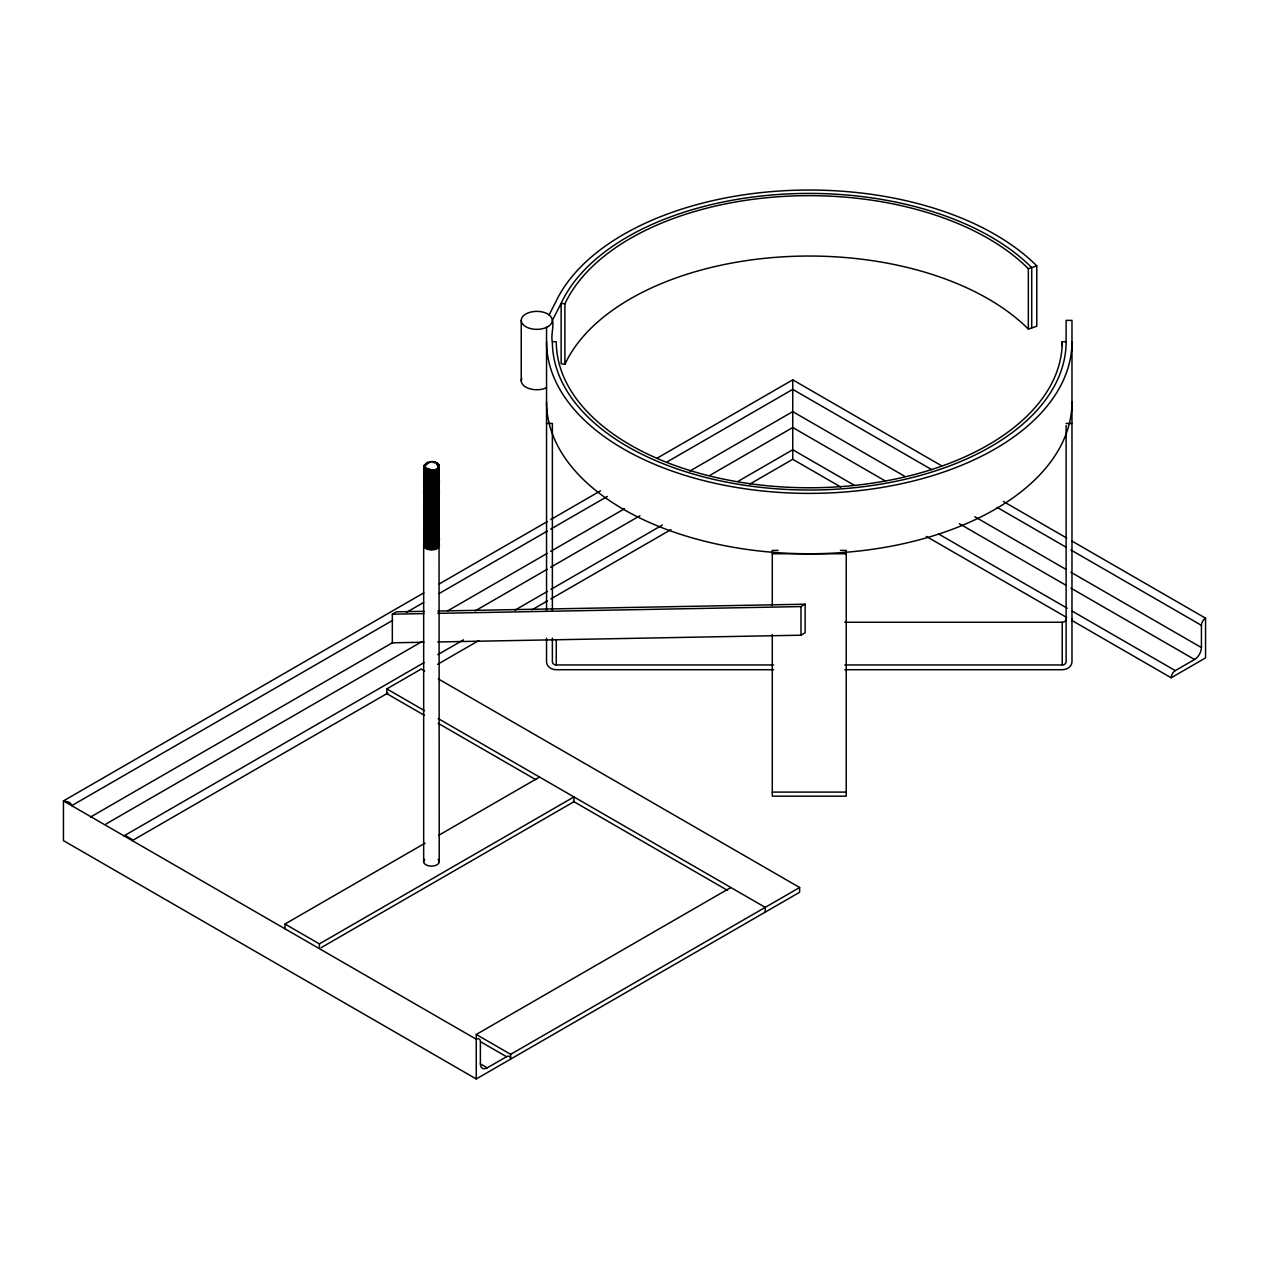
<?xml version="1.0" encoding="UTF-8"?>
<svg xmlns="http://www.w3.org/2000/svg" width="1269" height="1269" viewBox="0 0 1269 1269"><rect width="100%" height="100%" fill="white"/><g stroke="black" fill="none" stroke-linecap="round" stroke-linejoin="round"><path stroke-width="1.5" d="M424.956 469.657L423.941 469.007L424.718 467.817L423.672 468.309C425.924 475.05 437.71 473.86 438.043 467.738L439.042 467.404C440.153 460.187 426.178 459.552 424.703 465.993L426.733 468.769L431.523 469.942L431.523 549.398L436.742 548.494L439.042 546.653C441.009 544.639 435.743 542.164 438.281 541.673L439.312 542.418L438.043 544.004C435.299 550.492 421.467 546.669 424.734 540.895C426.511 546.114 436.044 545.765 438.043 540.832L439.042 540.483C441.104 538.421 435.775 535.835 438.281 535.312L439.312 536.057L438.265 536.565M431.46 461.646L425.654 464.026L423.672 466.913L428.145 470.672L435.426 470.228L431.523 469.942M423.672 471.671L424.718 469.403L423.672 469.895L424.972 471.529L423.957 472.591C426.733 477.049 433.744 476.827 437.377 473.543L439.042 471.973L438.043 471.322C435.457 475.732 426.558 476.161 424.734 470.973C422.767 473.464 432.856 475.352 435.426 473.416L434.902 471.989L439.042 468.991L438.265 467.055M439.042 478.318L437.377 479.904C434.87 484.044 423.275 481.776 424.734 478.921C426.511 484.139 436.044 483.79 438.043 478.873L439.042 478.524L438.043 477.667C435.457 482.093 426.558 482.506 424.734 477.334L423.672 477.842C424.544 485.075 439.439 482.188 438.265 478.175M438.265 470.228L439.312 470.72L438.043 472.512C436.044 477.445 426.511 477.794 424.734 472.576L423.957 474.368L426.733 476.414L425.987 477.731C429.081 480.951 439.978 478.175 438.265 474.987C436.933 480.396 427.986 480.919 424.972 476.7L423.957 477.35L424.734 478.397L427.605 480.031L433.538 480.317L437.044 478.952L436.298 477.636L439.042 475.352L438.265 473.4M431.523 479.159L435.426 478.175C433.554 475.574 440.343 475.938 439.312 472.306L438.265 471.814M431.523 477.556C436.996 476.906 424.1 478.683 423.957 474.178L424.972 473.115L423.672 471.481M438.265 482.934L439.042 484.885L437.377 486.265C432.126 490.072 420.293 488.486 435.426 487.708L434.902 486.297L439.042 483.092L438.043 482.046L439.312 480.253L438.265 479.761M439.312 478.667L439.042 480.11C436.346 484.314 427.13 486.582 424.734 480.507L423.672 481.205L426.733 484.361L425.987 485.678L431.523 487.09L439.312 483.632L438.027 481.855M431.523 485.504C436.964 485.028 422.799 486.471 423.672 481.014M431.523 483.917C437.028 483.235 424.005 485.075 423.957 480.523L424.972 479.476L423.672 477.842M438.265 489.295L439.312 489.786L438.281 492.42L434.902 494.244L427.605 494.529L435.426 494.069L439.312 491.579L438.265 490.881M439.312 483.426L438.043 485.218C436.044 490.151 426.511 490.5 424.734 485.281L423.957 488.676L429.779 491.674L429.493 493.165L435.426 492.483L439.312 489.786M431.523 491.864L433.538 491.436L429.493 491.563C430.159 488.724 423.909 489.215 423.957 485.297L424.972 484.25L423.672 482.601L424.734 482.109L423.941 483.299L424.956 483.949M431.523 490.278L437.044 488.692L436.298 487.169L439.042 484.679L438.043 484.028C435.457 488.438 426.558 488.866 424.734 483.695L423.672 484.187L424.972 485.837L423.957 486.884C426.368 492.435 439.407 489.993 438.265 486.122C436.52 493.467 422.498 490.929 424.972 484.25M438.043 494.751C438.106 501.239 424.592 500.636 424.734 496.401C426.558 501.572 435.457 501.16 438.043 496.734L439.042 497.385L437.377 498.971C432.126 502.794 420.293 501.192 435.426 500.43L434.902 499.003L439.042 495.798L438.043 495.148L439.026 491.737L438.027 491.389M431.523 499.812C436.996 499.161 425.686 500.478 424.734 497.464L425.654 496.274L423.672 493.72L425.654 491.896L423.957 490.262L424.734 488.454M431.523 498.225L433.538 497.781L427.605 497.511L431.523 498.114L437.044 496.623L439.042 492.816C440.851 490.262 435.981 488.819 438.043 486.804L439.312 485.028L438.265 484.52M423.672 490.548L426.733 493.895L425.987 495.211L431.523 496.623L435.426 495.656L434.902 494.244L439.042 491.04L438.043 490.389C435.457 494.799 426.558 495.227 424.734 490.04C423.323 493.149 434.109 494.561 437.044 491.864L439.042 489.644L438.265 487.708C437.044 493.165 427.241 493.784 424.972 489.009M431.523 507.648C422.133 506.521 437.091 509.615 438.043 504.285L439.312 502.492L438.265 502.001L433.284 504.253L429.779 504.396L423.672 501.874L424.734 501.176C421.863 506.315 433.839 507.077 437.044 504.57L439.042 502.35L438.265 500.414C436.488 506.696 426.923 505.601 423.957 501.382L424.972 496.956L423.672 495.307L424.956 493.879M431.523 506.157L433.538 505.728L429.493 505.871L429.779 504.396L427.605 503.872L428.145 502.445L423.957 499.796L424.734 497.987C426.511 503.206 436.044 502.857 438.043 497.94L439.312 496.147L438.265 495.656M423.672 500.081L429.779 502.81L429.493 504.285L433.538 504.142L437.044 502.794L436.298 501.461L439.312 497.734L438.027 496.163M423.957 498.003L425.654 499.447L424.734 500.652C427.732 504.856 439.582 502.397 438.265 498.828C436.933 504.221 427.986 504.745 424.972 500.525L423.672 496.909M431.523 513.993C422.133 512.882 437.091 515.96 438.043 510.646L439.312 508.853L438.265 508.361L433.284 510.614L429.779 510.741L423.672 508.219L424.734 507.521L423.672 509.805L425.987 512.898C425.845 516.895 438.82 516.832 439.312 510.439L437.377 510.09L439.312 513.818L438.265 514.326L439.312 516.991L438.265 517.498M424.972 508.076L425.654 509.377L424.734 510.186L425.987 511.106L433.284 512.2L438.281 509.694L437.377 508.504L439.312 505.681L438.265 505.189C439.534 510.598 427.51 513.945 423.957 507.743L423.672 506.442L425.654 504.221L423.672 501.667M439.042 510.297L438.043 509.456C435.457 513.866 426.558 514.294 424.734 509.107C421.641 509.789 430.223 514.484 429.779 511.137C426.4 509.567 428.589 510.884 431.523 510.82M439.042 503.952L438.043 503.095C435.457 507.505 426.558 507.933 424.734 502.762L423.672 503.254L424.972 504.903L423.957 505.95C426.955 509.932 433.141 510.106 437.044 507.552L436.298 506.236L438.281 504.935L437.377 503.73L439.042 502.35L438.043 501.112L439.312 499.32M424.956 509.773L423.941 510.122L423.957 512.502L424.972 512.85L423.957 513.897L426.733 516.134L425.987 517.466L431.523 518.878L438.281 516.245L439.042 514.865L438.043 513.818L439.312 512.026L438.265 511.534C439.534 516.959 427.51 520.29 423.957 514.088L424.734 511.772L423.672 509.615M425.987 514.278L431.523 517.292L436.298 515.769L438.043 513.818M423.672 508.028L425.654 510.566L424.734 511.772L429.779 513.929L429.493 515.404L431.523 515.595M424.956 522.082L423.941 521.432L424.718 520.242L423.672 520.734L426.733 522.495L425.987 523.811L429.493 524.938L435.426 524.256L439.042 519.83L439.026 517.149L438.027 516.816M438.281 516.245L437.377 514.865L439.312 515.214L438.043 517.006L439.042 519.64L437.044 522.051C429.794 524.24 421.53 523.796 435.426 522.669C433.554 520.068 440.343 520.417 439.312 516.8L437.377 516.451L439.026 518.942L438.027 519.592M424.972 514.833L423.957 515.484L424.972 517.609L423.957 518.656C427.494 523.351 435.87 522.955 439.042 518.053M431.523 520.353C422.133 519.227 437.091 522.32 438.043 517.006M424.956 515.737L423.941 515.087L424.718 513.897L423.672 514.373L425.654 516.927L423.672 519.148L424.972 520.782L423.957 521.845L425.987 524.018C427.843 525.271 429.398 525.985 429.493 528.11C432.888 529.252 437.424 527.254 437.044 525.223L439.042 523.018L438.043 522.162C435.457 526.572 426.558 527 424.734 521.829C422.545 522.654 427.907 524.113 423.672 525.509L425.654 528.047L424.734 529.252L431.523 531.584L435.426 530.616L434.902 529.205L439.042 526.191L439.312 524.747L437.377 524.398L433.284 526.508L427.605 526.302L425.987 525.398L426.733 524.081L423.672 520.734M423.672 525.509L431.523 529.998L438.281 527.174L437.377 525.985L439.312 523.161L438.265 522.654L437.377 523.193L439.026 525.303L438.027 525.953M431.523 528.412L437.044 526.619M431.523 526.825L433.538 526.397L427.605 526.112M423.672 530.268L425.654 532.821L424.734 534.011L426.733 535.201L425.987 536.533C430.191 538.786 436.33 538.199 439.042 533.932L438.043 532.885L439.312 531.092L437.377 530.743C434.839 534.757 423.37 532.996 424.734 529.776L423.672 532.06C428.192 535.09 435.933 536.216 439.042 530.759L438.043 529.712L439.312 527.92L437.377 527.571L439.026 529.871L438.265 531.79M431.523 529.998C435.679 530.156 436.695 528.427 437.377 525.985L439.312 526.334L438.043 528.126C436.044 533.059 426.511 533.392 424.734 528.174L423.672 528.681L425.654 531.219L424.734 532.425L426.733 533.614L425.987 534.931L431.523 536.359L435.426 535.375L434.902 533.963M431.523 534.757L433.538 534.328L427.605 534.059L424.734 531.029C422.276 529.871 426.733 528.792 423.957 528.396L424.734 526.587L423.941 527.793L424.956 528.443M423.957 529.792C426.971 533.821 433.015 533.837 437.044 531.394L436.298 530.061L439.042 527.587L438.043 526.54L439.312 528.126L438.265 528.618M438.027 532.71L439.026 533.043L439.042 535.724L434.902 538.738L435.426 540.15C429.001 543.1 426.987 539.341 423.672 536.819L424.956 535.201L425.654 536.39L424.734 537.184C428.589 540.657 434.95 539.611 438.281 536.914C437.075 542.085 429.239 542.609 425.654 539.563L423.672 533.44L424.734 532.948L423.672 535.232L431.523 537.834L438.281 535.312L439.312 532.694L437.377 532.33C437.472 536.216 430.746 537.263 426.733 535.201M431.063 549.334L434.902 548.271L439.042 545.258L439.312 543.814L437.377 543.465C434.125 546.527 427.78 546.812 424.972 543.037L423.672 541.387M438.281 504.935C437.282 510.566 427.986 511.169 424.972 506.886L423.957 504.364L424.972 503.317M431.523 522.051C435.108 523.811 436.79 515.658 438.043 518.989C435.426 523.225 427.954 523.605 424.972 519.592L423.957 517.07L424.972 516.023M438.265 519.084L439.312 518.593L438.265 517.895C439.597 522.32 428.89 527.254 424.972 521.178M439.312 527.92C438.931 534.757 429.208 537.723 424.972 532.314L424.734 530.965M439.042 540.293L438.281 541.673L438.265 538.151L439.312 537.453L438.265 536.961C439.534 542.371 427.51 545.718 423.957 539.515L424.734 537.184M438.027 471.925L439.026 471.275L437.377 469.181L438.281 468.578L439.312 469.133L438.043 470.926C435.156 475.431 426.781 475.653 423.957 470.989L424.972 470.339M439.042 470.577L439.312 469.133M431.523 482.22C426.543 482.886 428.478 479.016 423.672 478.032L424.718 475.764L423.672 476.24L424.972 477.89C427.954 481.887 435.426 481.506 438.043 477.271L439.312 475.494M439.042 478.524L439.026 475.843L437.377 473.543M424.734 485.281L423.672 485.773C422.831 489.279 429.588 488.533 427.605 491.151L431.523 491.753L437.044 490.278L439.312 488.391L437.377 485.059L439.042 483.283C441.104 481.221 435.775 478.635 438.281 478.112L439.042 476.732L438.043 475.685M431.523 493.451C436.774 493.704 436.139 491.293 438.043 488.406L439.312 486.614M439.312 491.373L439.042 492.816M424.972 495.37C427.241 500.129 437.044 499.526 438.265 494.053L439.312 494.561L437.377 497.385L439.026 499.875L438.027 500.525M438.043 510.646C436.155 515.531 426.479 515.96 424.734 510.709L423.672 511.407L424.972 513.247C430.841 523.574 446.926 503.825 433.538 515.468C431.698 510.249 436.79 510.36 438.043 505.871L439.312 504.094L437.377 503.73M439.312 505.681L437.044 509.345C437.456 510.725 434.252 511.217 435.426 513.342M437.377 510.09L439.042 508.71L438.265 506.775L437.377 507.314L439.026 509.408L438.027 510.059M437.377 516.451L439.042 515.071L438.249 511.264L439.312 510.439M437.044 522.051L436.298 520.528L439.312 519.973L437.377 522.796M439.042 521.416L439.312 519.973M438.265 525.445L439.312 524.938L437.377 521.607L438.281 521.02L439.312 521.559L438.043 523.351C435.537 524.906 441.073 526.54 438.027 527.539M439.312 536.057L437.377 532.726L439.042 530.95L438.265 529.014L437.377 529.554L439.026 531.648L438.027 532.314M424.734 537.39L431.523 541.117L436.298 539.595L439.312 535.867M439.312 537.453C438.265 543.291 430.365 543.449 425.987 541.498L423.672 538.215M435.108 549.065C433.966 546.241 438.995 545.765 438.043 542.418L439.312 540.626L438.265 540.134L433.284 542.386L429.493 542.418L429.779 540.943L424.734 538.786L423.672 535.042L424.734 534.535L425.654 536.39M439.312 542.228L439.042 543.671M438.027 543.83L439.026 544.163L439.042 546.653L438.043 545.607M439.312 466.04L439.042 467.404M424.703 465.993L423.957 467.817L425.987 469.99L433.538 470.973L427.605 470.498L423.672 468.499L423.941 467.214L431.063 469.895M437.044 471.005L429.493 472.496L423.672 470.085L424.956 468.467M438.043 469.34L439.042 470.387L436.298 472.861L437.044 474.194L433.538 475.542L425.987 474.558L423.672 473.274L424.718 470.989M438.043 472.512L439.042 475.352L437.044 477.556C431.381 480.951 425.274 477.715 423.672 474.86L424.956 473.226M427.605 480.237L428.145 478.619L423.672 476.446L424.718 474.178L423.672 474.86M424.956 478.001L423.941 478.334L423.957 480.729L429.779 483.743L435.426 483.14L438.281 479.508M423.672 479.619L423.941 478.334M424.956 479.587L423.672 481.205L431.523 483.727M438.043 482.046L434.902 484.71L429.779 485.329L423.672 482.807L424.718 480.523M438.043 480.856L439.042 481.506L437.044 483.917C436.996 487.74 427.034 488.073 423.672 484.393L424.956 482.759M431.523 487.09C432.031 486.075 440.724 483.029 438.265 481.348C436.933 486.757 427.986 487.264 424.972 483.045L423.957 483.711L426.733 485.948L425.987 487.264C428.43 490.706 432.158 489.422 425.987 487.47L423.672 485.979L424.956 484.346M429.493 494.942C430.302 492.15 425.036 492.848 425.987 490.643C423.513 489.548 427.034 487.93 423.672 487.566L424.956 485.948M427.605 492.943L428.145 491.325L423.672 489.152L424.718 486.884M423.672 490.738L424.956 489.12M436.298 491.928L437.044 494.847L431.523 496.528L423.672 493.927L424.718 491.642M423.672 497.099L424.956 495.481M425.987 503.365L426.733 500.24L423.672 498.685L424.718 496.417M423.672 500.272L424.956 498.654M423.672 501.874L424.956 500.24M423.672 503.46L424.956 501.826M431.523 509.234C425.924 510.249 427.526 506.299 423.672 505.046L424.956 503.412M429.493 510.836L429.779 509.155L423.672 506.632L424.956 505.014M423.672 508.219L424.718 505.95M423.672 511.407L423.941 510.122M431.523 517.181C426.384 518.133 428.684 513.644 423.672 512.993L424.956 511.359M431.523 518.767C426.384 519.608 425.734 516.055 423.672 514.579L424.718 512.311M429.493 520.369L429.779 518.688L423.672 516.166L424.956 514.548M434.902 521.258C428.652 523.796 427.034 520.163 423.672 517.752L424.956 516.134M429.493 523.542L429.779 521.876L423.672 519.338L424.718 517.07C426.59 522.225 435.441 521.813 438.043 517.403M423.672 520.94L424.956 519.307M423.672 522.527L424.956 520.893L425.654 525.271L429.779 527.032L434.902 526.413L439.026 523.51L438.027 524.367M423.672 525.699L424.718 523.431L423.957 525.223L425.987 528.776C436.504 533.043 433.379 526.825 439.042 522.812M424.734 527.777L423.941 526C426.685 525.112 422.26 526.921 424.734 527.856L425.654 528.047M436.298 530.061L429.779 531.41L423.672 528.872L423.941 527.603C427.716 530.775 437.631 531.949 439.042 524.398L438.043 523.748M423.672 530.474L424.718 528.19M438.043 530.109C434.902 535.867 426.892 532.631 423.941 530.775L423.672 532.06M425.654 534.408L423.672 533.646L423.941 532.361C426.781 531.362 422.18 533.503 424.972 533.503L424.972 537.073C427.891 541.133 436.108 540.768 438.043 536.073M427.605 542.196L425.987 541.498L425.987 539.896C422.958 539.087 427.098 537.961 424.972 536.676L423.672 538.405C430.492 540.499 426.035 548.541 437.044 542.513L436.298 539.595L438.281 538.294L439.026 539.595L438.027 540.261M425.654 539.166L424.734 540.562L423.672 540.007L424.718 537.723L423.957 539.515L425.654 540.753L424.972 543.433C427.891 547.494 436.108 547.129 438.043 542.418M429.779 549.223C424.496 548.842 426.368 545.876 423.672 544.766L424.718 542.497L423.672 542.973L424.972 544.623L423.957 545.67C436.584 553.474 425.464 544.861 423.672 543.18L424.956 541.546C432.047 544.322 428.89 547.97 423.957 542.497L424.972 541.451L423.957 541.102L423.941 538.722L424.972 538.659M433.205 462.693L433.459 461.726M429.493 486.995L429.779 477.382L425.987 476.351L426.733 474.828L424.972 473.115M549.08 314.95L555.505 302.466A262.715 151.677 0 0 1 774.962 191.333A262.715 151.677 0 0 1 1036.773 265.871L1036.773 326.26L1028.334 329.068A252.975 146.062 0 0 0 776.231 257.29A252.975 146.062 0 0 0 564.895 364.298L561.136 363.711L561.136 303.323A256.877 148.299 0 0 1 775.724 194.68A256.877 148.299 0 0 1 1031.713 267.569L1031.713 327.941M434.839 463.122L435.362 462.138M429.493 488.597L429.779 486.915L427.605 486.582L428.145 481.792L424.972 479.476M427.605 487.978L428.145 486.55L425.987 485.678M427.605 494.339L428.145 492.911L423.957 490.262L424.972 489.406M427.605 497.511C429.525 494.958 423.1 495.497 423.672 492.134L424.734 491.642C426.511 496.861 436.044 496.512 438.043 491.579L439.042 491.04M427.605 500.684C429.557 498.082 422.942 498.812 423.672 495.307L424.734 494.815L423.941 496.02L424.956 496.671M427.605 507.045L428.145 505.617L423.957 502.778L424.972 502.112M427.605 510.217L428.145 507.219L425.987 506.331L426.733 503.428M427.605 513.406L428.145 511.978L423.957 509.123L424.972 508.472M427.605 519.751L428.145 516.753L426.733 516.134M427.605 522.939L428.145 519.925L424.734 518.117M424.972 527.539L423.957 528.19C433.586 538.088 428.224 528.792 423.672 523.907L424.718 521.845M438.043 474.098L436.298 476.049L437.044 477.556M438.043 474.495C435.426 478.73 427.954 479.111 424.972 475.114L424.972 471.529M438.043 480.459C435.6 484.33 435.315 486.995 431.523 488.692M438.027 494.18L439.026 493.514L437.377 491.024L439.042 489.644L438.043 488.406M438.043 493.165C437.044 496.1 435.045 496.496 435.426 499.034M437.377 497.385L439.042 495.798M438.043 501.112L437.377 502.54L438.281 503.539M438.043 504.285C436.155 509.186 426.479 509.599 424.734 504.348L423.672 505.046M438.043 511.042L439.042 511.693L438.043 512.232C436.663 516.055 429.255 520.766 438.281 516.055M438.043 529.712L437.377 531.14L439.312 534.471L438.265 534.979M438.043 532.885C436.139 535.772 436.774 538.183 431.523 537.945M438.043 467.738L439.042 468.784L436.298 471.275L437.044 472.798M424.972 468.356L423.957 469.403C425.718 474.432 430.873 481.49 439.312 474.098L437.377 470.767L439.042 468.784M439.042 473.559L438.281 474.939L439.312 477.271L435.426 479.968L431.523 480.745M439.042 475.145L437.377 476.732L439.026 479.222L438.027 479.872M438.043 478.873L439.042 479.92L436.298 482.394M438.027 487.819L439.312 485.218L437.377 481.49L439.042 479.92M438.043 485.218L439.042 486.265L436.298 488.755L437.044 490.278M438.043 486.804L439.042 487.851L437.377 489.834L439.312 493.165L436.298 495.116M439.042 489.453L437.377 491.024M431.523 502.984L437.044 501.398L439.042 498.987L438.043 497.94M438.043 499.526L439.042 500.573L437.044 502.984L431.523 504.57M439.042 502.159C431.523 506.839 433.586 513.628 436.298 504.65M438.281 505.125L439.042 503.745M438.281 506.712L439.042 505.332L438.043 504.681M431.523 510.931L437.044 509.139L439.042 506.918L438.043 505.871M438.043 507.473L439.042 508.52L438.281 509.694M439.042 510.106L436.298 512.581L436.298 514.183M439.042 511.693L437.044 513.913L431.523 515.69M437.044 517.292L436.298 515.769L439.042 513.279L438.043 512.232M438.281 517.847L439.042 516.451L438.043 515.801C435.299 520.179 428.129 520.195 424.734 516.531M439.026 523.716L438.043 520.179L439.312 521.765L438.265 522.257M437.044 529.998L436.298 528.475L439.042 525.985L438.043 524.938L439.312 526.524L438.265 527.032M438.281 530.553L439.042 529.173L438.043 528.523M438.027 537.073L439.026 536.422L437.377 533.932L439.042 532.346L438.043 531.299M431.523 539.531L437.044 537.945L439.042 535.518L438.043 534.868M438.265 542.926L439.312 542.418L437.377 539.087L439.042 537.12L438.043 536.47M431.523 542.513L437.044 540.927L439.042 538.706L438.043 537.659M438.043 541.228L439.042 541.879L438.281 543.259A7.788 4.489 0 0 1 431.444 549.937A7.788 4.489 0 0 1 424.703 543.195M438.106 547.669L437.377 545.051L439.042 543.465L438.043 542.815M438.043 544.004L439.042 545.051L436.298 547.542L436.742 548.494M438.281 546.447L439.042 545.258M427.875 462.408L423.941 465.628L424.972 468.753C428.494 473.305 436.266 471.878 439.042 467.198C437.995 473.115 429.969 474.844 425.654 471.243L423.957 469.403M428.081 463.217L424.718 464.835L423.941 465.834L424.956 466.484M424.956 468.071L423.941 467.42L424.718 466.231L423.957 468.023M424.956 471.243L423.941 470.593L424.718 469.609M424.956 472.829L423.941 472.179L424.718 471.196M424.956 474.416L423.941 473.765L424.718 472.576M424.956 476.018L423.941 475.367L424.718 474.368M424.956 477.604L423.941 476.954L424.718 475.954M424.718 477.35L423.941 478.54L424.956 479.19M424.956 480.777L423.941 480.126L424.718 478.936M424.956 482.363L423.941 481.712L424.718 480.729M424.956 485.551L423.941 484.901L424.718 483.711M424.718 485.488L423.941 486.487L424.956 487.137M424.956 488.724L423.941 488.073L424.718 487.074M424.956 490.31L423.941 489.66L424.718 488.47M424.718 490.056L423.941 491.055C422.022 494.18 427.177 494.831 424.734 492.895L423.957 491.658L424.972 490.595M424.956 491.896L423.941 491.246L424.718 490.262M424.956 493.482L423.941 492.832L424.718 491.849M424.956 498.257L423.941 497.607L424.718 496.607M424.956 499.843L423.941 499.193L424.718 498.003M424.956 501.429L423.941 500.779L424.718 499.589M424.718 501.382L423.941 502.365L424.956 503.016M424.956 504.618L423.941 503.967L424.718 502.778M424.956 506.204L423.941 505.554L424.718 504.364M424.956 507.79L423.941 507.14L424.718 506.141M424.956 509.377L423.941 508.726L424.718 507.743M424.718 509.123L423.941 510.312L424.956 510.963M424.956 512.549L423.941 511.899L424.718 510.709M424.956 514.151L423.941 513.501L424.718 512.502M424.956 517.324L423.941 516.673L424.718 515.484L425.654 517.324M424.956 518.91L423.941 518.26L424.718 517.276M424.956 520.496L423.941 519.846L424.718 518.656M424.718 522.035L423.957 525.223M424.956 525.271L423.941 524.62L424.718 523.621M424.956 526.857L423.941 526.207L424.718 525.017M424.956 530.03L423.941 529.379L424.718 528.396M424.956 533.218L423.941 532.568L425.654 529.633L424.972 528.729L423.941 529.379M424.956 534.804L423.941 534.154L424.718 533.154M424.956 536.39L423.941 535.74L424.718 534.55M424.956 537.977L423.941 537.326L424.718 536.137L423.672 536.819M424.718 537.929L423.941 538.913L424.956 539.563M424.956 541.149L423.941 540.499L424.718 539.515M424.956 542.751L423.941 542.101L424.718 540.911M424.956 544.338L423.941 543.687L424.718 542.688M436.25 463.772L436.996 462.836M425.987 496.798C434.601 502.921 426.305 497.02 425.987 495.211M425.987 516.071L426.733 514.548L424.734 513.358L425.654 512.549L424.734 510.186M425.987 528.776L426.733 525.667L423.672 522.32M435.426 548.097L427.605 548.557L428.145 543.751L425.987 543.084L426.733 541.562M428.145 548.842L425.987 547.843L426.733 543.148L424.734 541.958M438.027 467.166L439.026 466.516L437.329 464.993L438.249 463.772L439.312 466.151L438.265 466.659M424.734 470.45L425.654 467.96M424.734 475.225L425.654 474.416L424.734 473.638M424.734 478.397L425.654 477.207L423.672 474.654M424.734 483.172C425.496 481.554 425.559 479.825 424.734 478.603L423.957 477.35M424.734 487.93L425.654 487.137L424.972 485.837M423.672 492.134C427.367 493.07 427.431 496.1 429.493 496.338C430.191 493.657 424.925 494.323 425.987 492.229L424.734 491.309L425.654 489.913L423.957 486.884M423.957 502.778C425.385 505.57 425.892 500.89 424.734 500.843L423.957 499.589L424.972 498.543M425.654 508.98C423.227 508.948 427.209 507.441 424.972 506.49L423.672 504.84M425.654 521.686C423.227 521.654 427.209 520.147 424.972 519.195L423.672 517.562L424.734 517.054M424.734 526.27C427.986 524.636 421.53 524.446 424.734 523.415M436.298 488.755L438.281 487.645L437.377 486.265M436.298 469.689L438.281 468.388L435.14 469.609M439.312 470.72C436.235 475.114 425.829 475.859 425.654 470.847M439.312 472.306L435.426 475.193L431.523 475.97M439.312 494.561L433.284 497.908L433.538 499.383M438.265 497.242C440.819 498.669 433.475 501.747 431.523 501.398M436.298 501.461L436.298 499.875L438.281 498.574M436.298 507.822L438.281 506.521M438.281 525.588L436.298 526.889M438.281 530.347L431.523 533.17M437.044 534.757L438.281 533.535L439.026 534.836L438.027 535.486M425.987 542.878L431.523 544.29L434.902 543.497L438.281 541.482L437.377 540.277L439.042 538.706M438.281 544.655L433.538 547.24L425.987 546.067M423.957 475.954L424.972 474.717M438.027 468.753L439.026 468.102L438.027 467.563M438.027 470.339C440.565 470.006 436.806 466.96 439.026 469.689M438.027 473.527L439.026 472.861L438.027 472.322M438.027 475.114L439.026 474.447L438.027 473.924M438.027 476.7L439.026 476.049L438.027 475.51M438.027 478.286L439.026 477.636L438.027 477.096M438.027 481.459L439.026 480.808L438.027 480.269M438.027 483.061L439.026 482.204M438.027 484.647L439.026 483.981L438.027 483.457M425.654 496.274L423.957 495.021L424.734 492.832M438.027 486.233L439.026 485.583L438.027 485.044M424.972 495.767L423.957 496.623M438.027 489.406L439.026 488.755L438.027 488.216M438.027 490.992L439.026 490.342L438.027 489.802M423.957 501.382L424.972 500.129M438.027 492.594L439.026 491.737M438.027 495.767L439.026 494.91L437.377 492.61M438.027 497.353L439.026 496.496M423.957 507.743L424.972 506.49M438.027 498.939C440.121 497.305 435.87 494.973 438.281 494.006L439.042 492.626L438.043 491.579M438.027 502.127L439.026 501.271L437.377 498.971M423.957 512.502L424.972 509.662M438.027 503.714L439.026 503.047L438.027 502.524M438.027 505.3L439.026 504.65L438.027 504.11M438.027 506.886L439.026 506.236L438.027 505.697M438.027 508.472L439.026 507.822L438.027 507.283M423.957 520.449L424.972 519.195M438.027 511.661L439.026 510.995L438.027 510.455M438.027 513.247L439.026 512.581L438.027 512.057M423.957 523.621C426.67 521.924 422.339 522.654 424.956 523.685M438.027 514.833L439.026 514.183L438.027 513.644M438.027 516.42L439.026 515.769L438.027 515.23M438.027 518.006L439.026 517.149M438.027 521.194L439.026 520.528L438.249 519.211M423.957 531.568L424.734 529.252M438.027 522.78L439.026 522.114L438.027 521.591M425.987 534.931L428.145 535.819L427.605 539.024L429.493 539.436L429.779 537.755L425.987 536.724L423.957 534.757L424.972 533.503L423.941 534.154M438.027 529.125L439.026 528.475L438.027 527.936M438.027 530.728L439.026 530.061L438.027 529.522M423.957 541.102L424.972 540.245M438.027 533.9L439.026 533.043M423.957 544.29L424.972 543.037L423.941 543.687M438.027 538.659L439.026 538.008L438.027 537.469M438.027 541.847L439.026 541.181L438.027 540.657M438.027 543.433L439.026 542.783L438.027 542.244M423.814 592.861L63.45 800.898L63.45 840.633L476.256 1078.951L799.629 892.266L799.629 887.507L438.344 678.915M439.248 583.946L547.351 521.527M550.794 519.544L600.554 490.817M657.183 458.125L792.744 379.843L941.757 465.882M423.909 642.225L392.327 642.812L392.327 614.196L396.451 611.817L424.084 611.309M71.698 805.672L392.74 620.319M406.477 612.388L423.64 602.489M439.09 593.559L547.24 531.124M550.683 529.141L607.328 496.433M667.415 461.742L792.744 389.377L931.827 469.689M90.591 817.014L392.74 642.574M447.671 610.849L547.24 553.363M550.683 551.38L624.507 508.758M689.733 471.1L792.744 411.632L904.353 476.065M106.073 823.962L421.942 641.606M475.161 610.881L547.256 569.242M550.683 567.259L639.957 515.722M710.339 475.098L792.744 427.526L885.461 481.046M123.997 835.859L424.068 662.608M437.789 654.693L463.518 639.846M514.96 610.135L547.542 591.338M550.968 589.355L662.418 525.001M737.876 481.443L792.744 449.765L854.497 485.408M424.481 715.399L386.823 693.651L386.823 688.893L421.213 669.033L424.639 671M132.246 840.633L387.87 693.048M437.615 664.322L478.794 640.559M531.981 609.85L547.415 600.935M550.841 598.952L670.936 529.617M749.852 484.06L792.744 459.299L840.681 486.979M437.726 613.355L800.993 606.582L805.133 604.203L805.133 632.803L800.993 635.198L437.726 641.971M284.986 928.813L284.986 924.038L425.083 843.155M438.757 835.272L539.547 777.072M284.986 924.038L319.391 943.898L573.953 796.932L573.953 801.707L321.105 947.689M476.256 1078.951L476.256 1034.473L730.817 887.507M71.429 804.435L69.287 802.294L63.45 800.898L476.256 1039.232A5.837 3.363 -60 0 1 480.38 1041.627L480.38 1063.866L487.264 1067.832L506.537 1056.712A5.837 3.363 -60 0 1 510.661 1059.092L510.661 1054.333L799.629 887.507M1071.845 620.43L1171.144 677.773A5.837 3.363 -60 0 1 1175.284 670.619L1194.541 659.499A9.724 5.615 -60 0 0 1201.426 647.571L1201.426 625.331A5.837 3.363 -60 0 1 1205.55 618.177L1071.94 541.054M1171.144 677.773L1205.55 657.913L1205.55 618.177M438.281 522.606L431.523 525.128L425.987 523.811M426.733 468.769C423.703 474.733 435.679 472.814 436.742 469.054M436.298 485.583L437.044 486.899C432.269 487.566 434.744 491.373 429.493 490.183M431.523 495.037C438.106 495.878 432.65 491.087 437.044 490.072M437.044 498.019L433.284 499.494L433.538 502.762L429.493 502.889L427.605 502.476L428.145 500.858L424.734 499.05L425.654 498.257L424.972 496.956M437.044 505.966L431.523 507.759M437.044 510.725L433.538 512.295M437.044 515.5L431.523 517.292M436.298 517.355L437.044 518.672C431.079 518.418 435.537 523.621 431.523 523.637M437.044 534.566L431.523 536.359M425.987 544.464C437.393 549.778 433.157 542.323 437.044 539.325L436.298 536.422M435.426 548.287L437.044 547.272L436.298 544.369L438.281 543.069L431.523 545.686M438.265 468.245L439.312 467.547M424.734 486.868L423.672 487.566M439.312 480.253L438.265 480.951L437.377 479.904M439.312 496.147L438.265 496.845L439.026 498.289M439.312 500.906L438.265 501.604L439.026 503.047M439.312 502.492L438.265 503.19L439.026 504.65M439.312 504.094L438.265 504.792L439.026 506.236M439.312 507.267L438.265 507.965L439.312 510.646M423.672 516.166L424.734 515.468M439.312 508.853L438.265 509.551L439.026 510.995M439.312 512.026L438.265 512.724L439.026 514.183M439.312 515.214L438.265 515.912L439.312 518.593M438.265 520.671L439.312 520.179L438.027 518.402L437.377 520.02L439.026 522.114M438.265 523.859L439.312 523.161M424.734 531.362L423.957 533.154M438.265 530.204L439.312 529.506M438.265 533.392L439.312 532.694M423.672 544.766L425.654 542.751L423.672 541.593L424.718 539.309L423.672 540.007M438.265 539.737L439.312 539.246L438.265 538.548M438.265 541.324L439.312 540.626M439.312 543.814L438.265 544.512C429.572 556.948 434.442 536.787 435.426 535.375M546.542 387.664L544.607 388.536A15.561 8.994 0 0 1 527.333 387.87A15.561 8.994 0 0 1 521.781 378.416M426.685 464.93L425.94 464.01L427.558 463.201M424.956 470.053L423.941 470.593M424.956 471.64L423.941 472.179M424.956 474.812L423.941 475.367M424.956 476.414L423.941 476.954M424.956 481.173L423.941 481.712M424.956 487.534L423.941 488.073M424.956 490.706L423.941 491.246M424.956 492.293L423.941 492.832M424.956 497.067L423.941 497.607M424.956 506.601L423.941 507.14M424.956 508.187L423.941 508.726M424.956 512.946L423.941 513.501M424.956 517.72L423.941 518.26M424.956 524.081L423.941 524.62M552.38 341.789C550 333.239 557.44 319.629 547.827 314.014A15.561 8.994 0 0 0 526.809 313.475A15.561 8.994 0 0 0 524.065 325.53A15.561 8.994 0 0 0 544.607 328.148L547.827 326.72A15.561 8.994 0 0 0 552.38 320.375L561.136 303.323L564.895 303.91A252.975 146.062 0 0 1 776.231 196.901A252.975 146.062 0 0 1 1028.334 268.679L1036.773 265.871M429.493 496.528L429.493 498.13M429.493 499.716L429.493 501.303M425.987 504.745L429.779 505.982L429.493 507.663M429.493 512.422L431.523 512.406M427.605 516.578L429.779 517.102L429.493 518.783M426.733 522.495C427.542 524.509 429.921 524.208 429.493 526.73M425.987 527L429.493 528.316L434.902 527.603M427.605 529.284L429.779 529.808L429.493 531.489M429.493 533.075L429.493 534.661L425.987 533.345M429.493 534.661C429.842 537.834 426.352 534.772 428.145 532.631M429.493 536.264L429.493 537.85M429.493 539.436C435.077 541.07 432.951 536.628 433.538 534.535C447.545 527.618 428.256 542.989 424.972 533.9M425.987 541.292L429.779 542.529L429.493 544.195M429.493 545.797L429.493 547.383M434.902 476.763C431 477.176 436.013 482.712 431.523 482.331M435.426 487.708C436.155 489.596 433.015 489.215 433.538 491.436M435.426 500.43C435.79 502.429 432.237 502.762 433.538 505.728M437.044 478.952C437.456 480.475 434.474 480.983 435.426 482.95L433.284 483.6L433.538 485.075M434.902 489.469L435.426 490.897C430.572 490.944 436.187 496.94 431.523 496.623M434.902 502.191L435.426 505.189L433.284 505.839L433.538 507.521M435.426 508.361L431.523 509.345M433.538 513.882L435.426 513.136M434.902 514.897L435.426 517.895L431.523 518.878M437.044 523.447L434.902 524.43L435.426 525.842C430.572 525.889 436.187 531.901 431.523 531.584M435.426 543.322L431.523 544.1M439.026 472.861L437.377 471.957L439.026 474.447M438.281 474.939L437.377 475.526L439.026 477.636M439.026 483.981L437.377 483.077L439.026 485.583M437.377 484.663L438.281 484.266M439.026 501.461L438.249 500.335C435.949 500.398 439.312 503.381 439.042 500.573M431.523 512.517L433.538 512.089M431.523 514.104L433.538 513.675M431.523 520.464L433.538 520.036L433.538 518.64M431.523 525.223C436.536 525.874 434.109 521.686 438.281 521.02M431.523 540.927L433.538 540.689M431.523 547.272L433.538 547.05M431.523 548.858L433.538 548.636M436.298 476.049L437.044 474.194M436.298 520.528L437.044 518.672M436.298 533.25L437.044 531.394M424.734 502.238L428.145 504.031L427.605 505.649M437.9 611.039L805.133 604.203M392.327 614.196L423.909 613.609M1062.232 341.71L1066.119 341.71A256.877 148.299 0 0 1 809.257 490.024A256.877 148.299 0 0 1 552.38 341.71L556.282 341.71A252.975 146.062 0 0 0 809.257 487.772A252.975 146.062 0 0 0 1062.232 341.71L1062.232 345.612M546.542 423.434L552.38 423.434L552.38 610.563M1066.119 423.434L1071.972 423.434M778.119 550.397L772.282 550.397L772.282 605.551M840.395 550.397L846.233 550.397L846.233 796.171L772.282 796.171L772.282 634.532M772.282 553.76L846.233 553.76M844.837 622.254L1062.232 622.254A3.886 3.172 0 0 0 1066.119 619.082M552.38 638.133L552.38 661.768A3.886 3.172 0 0 0 556.282 664.956L773.678 664.956M844.837 664.956L1062.232 664.956A3.886 3.172 0 0 0 1066.119 661.768L1066.119 425.416M773.678 669.715L556.282 669.715A9.724 7.947 0 0 1 546.542 661.768L546.542 638.133M844.837 669.715L1062.232 669.715A9.724 7.947 0 0 0 1071.972 661.768L1071.972 320.375L1066.119 320.375L1066.119 341.789M772.282 792.094L846.233 792.094M431.523 475.859L429.493 475.875L429.779 469.784M431.523 477.366L425.987 476.145M429.493 478.857L431.523 478.952M429.493 480.443L431.523 480.539M431.523 485.313L427.605 484.806M431.523 549.065L424.734 546.717M424.734 499.256L426.733 500.24M424.734 505.411L426.733 506.601M424.734 518.323L426.733 519.307M424.734 524.478L426.733 525.667M426.733 532.028L426.733 528.84M426.733 538.373L425.987 536.533M424.734 511.962L426.733 512.962M428.145 500.858L429.779 501.207L429.493 502.889M428.145 507.219L429.779 507.568L429.493 509.25M428.145 519.925L429.779 520.274L429.493 521.956M126.139 836.017L131.976 839.396M433.538 509.107L433.538 510.693M433.538 515.468L433.538 517.054M438.027 465.977L439.312 467.738M438.027 469.149L439.312 470.926M438.027 470.736L439.312 472.512M438.027 478.683L439.312 480.459M438.027 486.63L439.026 487.169M438.027 492.991L439.312 494.751M438.027 494.577L439.312 496.338M438.027 497.749L439.312 499.526M438.027 499.336L439.312 501.112M438.027 500.922L439.312 502.698M438.027 508.869L439.026 509.408M423.672 515.975L424.972 517.609C427.098 518.894 422.958 520.02 425.987 520.829L425.987 522.431M438.027 531.124L439.312 532.885M438.027 534.297L439.026 534.836M438.027 535.883L439.312 537.659M438.027 539.055L439.312 540.832M424.972 538.262L423.672 536.628M423.672 544.575L424.972 546.209M425.987 515.864L427.605 516.769M427.605 529.49L423.957 526.603M438.265 476.589L439.312 477.271M438.265 533.789L439.312 534.471M438.265 544.909L439.312 545.48M1003.43 501.493L1066.801 538.088M997.085 507.362L1065.77 547.018M1070.925 549.985L1201.426 625.331M974.766 516.721L1065.77 569.258M1070.925 572.24L1201.426 647.571M959.301 523.685L1065.754 585.136M1070.909 588.118L1194.541 659.499M938.552 533.948L1067.213 608.216M1072.353 611.198L1175.284 670.619M926.291 536.406L1066.706 617.464M386.823 688.893L424.481 710.64M438.186 718.54L765.223 907.367L765.223 912.125M438.186 723.314L535.788 779.658M573.445 801.405L727.549 890.378M476.256 1034.473L510.661 1054.333M480.792 1041.865L506.537 1056.712M424.956 495.084L423.941 494.228M424.956 531.616L423.941 530.775M424.734 492.895L425.987 493.831M425.987 497.004L423.957 494.831M423.957 505.95L426.733 508.187L425.987 509.71M424.734 508.583C427.939 510.741 428.668 511.391 429.493 514.008M424.734 521.305L429.779 523.462L429.493 525.128M424.734 526.064C428.145 530.014 437.186 529.776 438.281 524.002M424.734 545.131C428.129 549.017 436.822 548.858 438.265 543.322L439.026 544.306M436.996 464.232L438.249 465.184M436.996 464.422L438.249 465.374M439.026 515.769L437.377 513.263L439.312 513.818M426.543 463.153L425.94 464.01M424.972 501.715L425.654 502.619M424.972 504.903L425.654 506.204L424.734 507.203M424.972 512.85C426.828 513.802 424.068 516.435 423.957 513.897M424.972 514.437L425.654 515.341M425.654 540.753L424.972 539.848L423.941 540.499M425.654 545.924L424.734 544.068M424.734 475.415L423.957 474.178M423.957 475.764L424.734 477.017M423.957 490.056L424.734 491.119M423.957 501.192L424.734 502.429M423.957 507.537L424.734 508.79M423.957 512.311L424.734 513.358M424.734 519.909L423.957 518.656M423.957 520.258L424.734 521.496M424.734 523.082L423.957 521.845M423.957 523.431L424.972 525.953M423.957 531.378L424.734 532.425M423.957 532.964L424.734 534.011M423.957 534.55C426.812 539.293 435.648 539.753 438.043 534.471L439.042 533.932M424.734 538.976L423.957 537.723M423.957 540.911L424.734 542.149M423.957 544.084L424.734 545.337M438.249 466.77L439.026 468.102M438.249 479.682L439.312 482.046M439.026 482.394L438.281 481.3M438.249 487.423L439.026 488.755M439.026 490.342L438.281 489.041M439.026 495.116L438.281 493.8M438.249 495.37L439.312 497.924M439.026 507.822L439.026 504.443M438.249 519.402L439.026 520.528M439.026 526.889L438.249 525.763L439.042 524.398M439.026 528.475L438.281 527.381M439.026 530.061C437.583 527.841 431.571 531.473 433.538 534.328M438.249 536.882L439.312 539.246M439.026 541.181L438.281 539.88M438.249 541.451L439.026 542.783M437.329 464.597L438.027 465.58L439.026 464.866M424.734 480.11L423.957 482.315L425.654 483.552L424.734 484.948M433.332 469.911L433.538 470.783M433.538 477.128C432.063 473.797 435.235 472.845 434.902 470.402M433.538 483.489C433.935 481.252 435.838 480.443 435.426 478.175M433.538 497.781L433.284 496.306L435.426 495.656M433.538 526.397L433.284 523.32L435.426 522.669M439.026 467.896L438.281 470.164M439.026 474.257L439.312 475.685M439.026 477.43L439.312 478.857M439.026 485.377L439.312 486.804M439.026 488.549L439.312 489.993M439.026 502.857L439.312 504.285M439.026 506.03L439.312 507.457M439.026 507.616L439.312 509.059M439.026 510.804L439.312 512.232M439.026 513.977L439.312 515.404M439.026 521.924L439.312 523.351M439.026 528.285L439.312 529.712M439.026 542.577L439.312 544.004M1062.232 622.254L1062.232 664.956M1028.334 268.679L1028.334 329.068M800.993 606.582L800.993 635.198M792.744 379.843L792.744 459.299M564.895 303.91L564.895 364.298M556.282 639.719L556.282 664.956M546.542 327.291L546.542 610.563M521.242 320.375L521.242 380.748M439.312 493.165L438.265 492.467C437.012 498.082 426.558 498.654 424.734 493.229L423.672 495.513L424.734 496.005L425.654 494.688L423.957 493.244L424.972 492.182M439.042 513.279L438.281 514.468M439.042 545.051L439.233 861.635M437.044 499.812L436.298 498.289M437.044 502.794L437.044 504.57M437.044 512.517L436.298 510.995M437.044 525.223L436.298 523.716M436.298 542.783C438.868 545.162 433.189 544.29 435.426 546.701M435.426 473.416L435.426 476.795M435.426 484.726L434.902 483.124M435.426 497.448L434.902 495.83M435.426 511.74L434.902 508.536M435.426 517.895L435.426 519.687M435.426 530.616L435.426 533.995M428.145 469.387L427.605 478.635M428.145 513.564L427.605 515.182M428.145 526.286L427.605 527.904M428.145 538.992L427.605 540.61M426.733 497.067L425.987 500.176M426.733 509.773L425.987 512.898M425.987 477.731L425.987 484.298M425.987 490.643L426.733 487.534L423.957 485.297M425.987 517.466L425.987 519.243M424.972 477.89L423.957 479.143M423.672 545.432L423.672 861.635M319.391 943.898L319.391 947.086M1071.972 619.082A9.724 7.947 0 0 1 1071.639 621.144M1071.972 402.099A262.715 151.677 0 0 1 809.257 553.76A262.715 151.677 0 0 1 546.542 402.099M1071.972 341.71A262.715 151.677 0 0 1 809.257 493.387A262.715 151.677 0 0 1 546.542 341.71M438.186 859.383A7.788 4.489 0 0 1 431.444 866.124A7.788 4.489 0 0 1 424.703 859.383M487.264 1067.832A9.724 5.615 -60 0 1 480.38 1063.866"/></g></svg>
